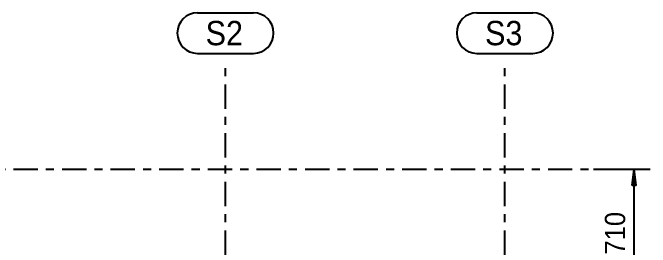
# Model space of a CAD drawing. Header units: millimetres. Extents: x 0 to 594, y 0 to 420.
# Drawn here: x 392.6 to 471.3, y 162.3 to 191.2 of the extents above; entities that cross this region are included whole.
import ezdxf

# ---------------------------------------------------------------- set-up
doc = ezdxf.new("R2010")
doc.units = ezdxf.units.MM
doc.header["$MEASUREMENT"] = 0
doc.linetypes.add('XKITLINE00', pattern=[0])
doc.linetypes.add('XKITLINE03', pattern=[6, 3, -1, 1, -1])
doc.layers.add('dimension', color=7, linetype='Continuous')
doc.layers.add('grid', color=7, linetype='Continuous')
doc.styles.add('STYLE_1', font='arial.ttf', dxfattribs={"height": 0.2})

# ---------------------------------------------------------------- blocks, each defined once
blk = doc.blocks.new('*D3367')
at = {"layer": 'grid', "color": 4, "linetype": 'XKITLINE03'}
blk.add_line((1247.14, 1711.043), (1630.763, 1711.043), dxfattribs=at)
blk = doc.blocks.new('*D3782')
at = {"layer": 'grid', "color": 4, "linetype": 'XKITLINE00'}
for p, q in [((1581.866, 1730.317), (1588.76, 1730.317)), ((1581.866, 1725.317), (1588.76, 1725.317))]:
    blk.add_line(p, q, dxfattribs=at)
at = {"layer": 'grid', "color": 4, "linetype": 'XKITLINE03'}
blk.add_line((1585.313, 1646.495), (1585.313, 1724.317), dxfattribs=at)
at = {"layer": 'grid', "color": 4, "linetype": 'XKITLINE00'}
for centre, start, end in [((1581.866, 1727.817), 90, -90), ((1588.76, 1727.817), -90, 90)]:
    blk.add_arc(centre, 2.5, start, end, dxfattribs=at)
at = {"layer": 'grid', "color": 4, "style": 'STYLE_1', "width": 0.9}
blk.add_text('S2', height=3, dxfattribs=at).set_placement((1582.866, 1726.317))
blk = doc.blocks.new('*D3783')
at = {"layer": 'grid', "color": 4, "linetype": 'XKITLINE00'}
for p, q in [((1616.366, 1730.317), (1623.26, 1730.317)), ((1616.366, 1725.317), (1623.26, 1725.317))]:
    blk.add_line(p, q, dxfattribs=at)
at = {"layer": 'grid', "color": 4, "linetype": 'XKITLINE03'}
blk.add_line((1619.813, 1646.495), (1619.813, 1724.317), dxfattribs=at)
at = {"layer": 'grid', "color": 4, "linetype": 'XKITLINE00'}
for centre, start, end in [((1616.366, 1727.817), 90, -90), ((1623.26, 1727.817), -90, 90)]:
    blk.add_arc(centre, 2.5, start, end, dxfattribs=at)
at = {"layer": 'grid', "color": 4, "style": 'STYLE_1', "width": 0.9}
blk.add_text('S3', height=3, dxfattribs=at).set_placement((1617.366, 1726.317))
blk = doc.blocks.new('*D2693')
at = {"layer": 'dimension', "color": 1, "linetype": 'XKITLINE00'}
for p, q in [((1635.543, 1887.476), (1642.543, 1887.476)), ((1640.293, 1885.476), (1640.543, 1887.476)), ((1640.543, 1870.376), (1640.543, 1887.476)), ((1640.793, 1885.476), (1640.543, 1887.476)), ((1640.793, 1885.476), (1640.293, 1885.476)), ((1640.293, 1872.376), (1640.543, 1870.376)), ((1640.293, 1872.376), (1640.793, 1872.376)), ((1640.793, 1872.376), (1640.543, 1870.376)), ((1635.543, 1870.376), (1642.543, 1870.376))]:
    blk.add_line(p, q, dxfattribs=at)
at = {"layer": 'dimension', "color": 1}
for points in [[(1640.543, 1887.476), (1640.793, 1885.476), (1640.543, 1887.476), (1640.293, 1885.476)], [(1640.543, 1870.376), (1640.293, 1872.376), (1640.543, 1870.376), (1640.793, 1872.376)]]:
    blk.add_solid(points, dxfattribs=at)
at = {"layer": 'dimension', "color": 1, "style": 'STYLE_1', "width": 0.9}
blk.add_text('1710', height=2.5, rotation=90.00021, dxfattribs=at).set_placement((1639.443, 1875.218))

msp = doc.modelspace()

# ---------------------------------------------------------------- block references
at = {"layer": 'dimension'}
msp.add_blockref('*D2693', (-1171.214, -1715.584), dxfattribs=at)
at = {"layer": 'grid'}
for name in ['*D3782', '*D3783', '*D3367']:
    msp.add_blockref(name, (-1166.435, -1539.151), dxfattribs=at)

doc.saveas('drawing.dxf')
